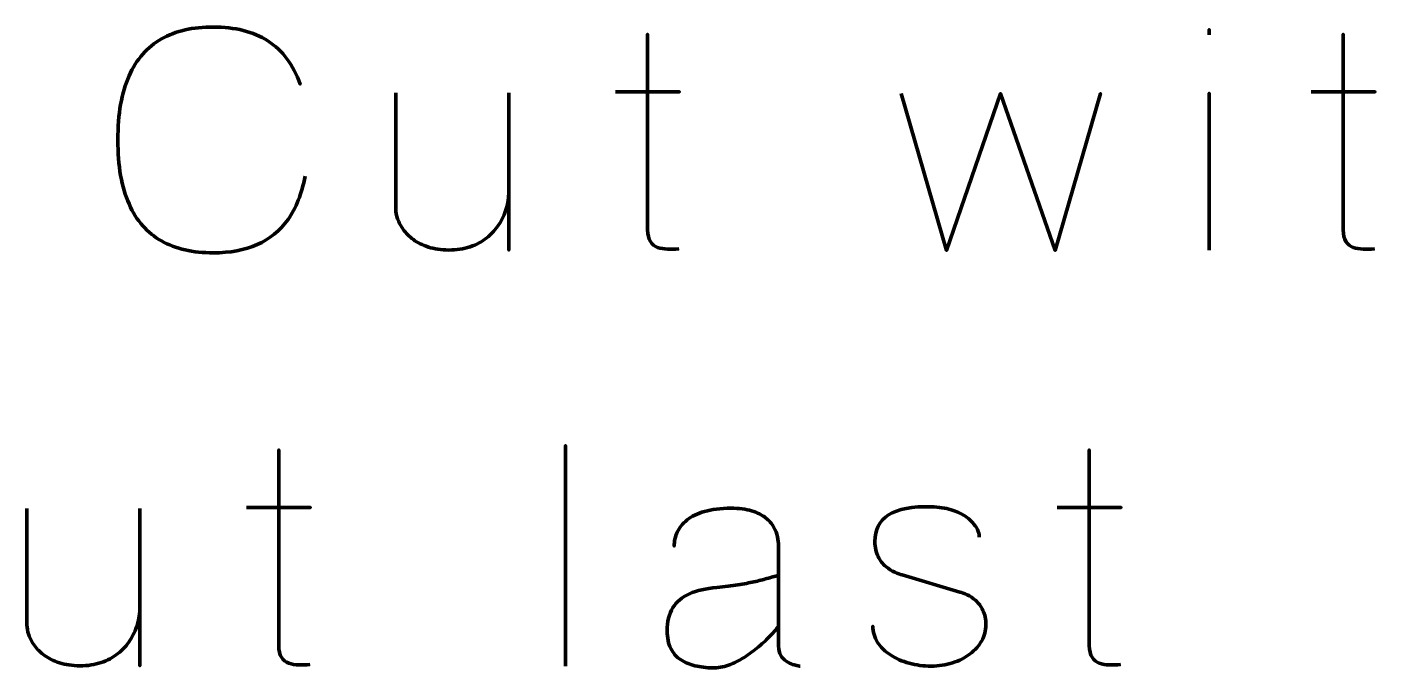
# Model space of a CAD drawing. Header units: centimetres. Extents: x -244 to 242, y -245 to 234.
# Drawn here: x -14.22 to 9.1, y 159.34 to 170.43 of the extents above; entities that cross this region are included whole.
import ezdxf

# ---------------------------------------------------------------- set-up
doc = ezdxf.new("R2010")
doc.units = ezdxf.units.CM
doc.header["$MEASUREMENT"] = 0
doc.layers.add('Layer 1', color=7, linetype='Continuous')

msp = doc.modelspace()

# ---------------------------------------------------------------- linework, layer by layer
at = {"layer": 'Layer 1', "color": 30, "lineweight": 211}
for points, knots in [([(-9.40886, 167.84367), (-9.4653, 167.54117), (-9.56408, 167.29158), (-9.70255, 167.09578), (-9.70255, 167.09578), (-9.84189, 166.90087), (-10.02005, 166.75624), (-10.237, 166.66187), (-10.237, 166.66187), (-10.45308, 166.5675), (-10.70708, 166.51987), (-10.99636, 166.52076), (-10.99636, 166.52076), (-11.34825, 166.51987), (-11.64723, 166.58778), (-11.89241, 166.72625), (-11.89241, 166.72625), (-12.1376, 166.86383), (-12.32457, 167.07638), (-12.45333, 167.36478), (-12.45333, 167.36478), (-12.5821, 167.65317), (-12.64648, 168.02271), (-12.64736, 168.47338), (-12.64736, 168.47338), (-12.64648, 168.92229), (-12.5821, 169.29095), (-12.45333, 169.57934), (-12.45333, 169.57934), (-12.32457, 169.86774), (-12.1376, 170.08117), (-11.89241, 170.21963), (-11.89241, 170.21963), (-11.64723, 170.3581), (-11.34825, 170.42689), (-10.99636, 170.42601), (-10.99636, 170.42601), (-10.61977, 170.42689), (-10.30403, 170.34663), (-10.05003, 170.18524), (-10.05003, 170.18524), (-9.79691, 170.02384), (-9.61082, 169.77425), (-9.49352, 169.43647), (-9.49352, 169.43647), (-9.61082, 169.77425), (-9.79691, 170.02384), (-10.05003, 170.18524), (-10.05003, 170.18524), (-10.30403, 170.34663), (-10.61977, 170.42689), (-10.99636, 170.42601), (-10.99636, 170.42601), (-11.34825, 170.42689), (-11.64723, 170.3581), (-11.89241, 170.21963), (-11.89241, 170.21963), (-12.1376, 170.08117), (-12.32457, 169.86774), (-12.45333, 169.57934), (-12.45333, 169.57934), (-12.5821, 169.29095), (-12.64648, 168.92229), (-12.64736, 168.47338), (-12.64736, 168.47338), (-12.64648, 168.02271), (-12.5821, 167.65317), (-12.45333, 167.36478), (-12.45333, 167.36478), (-12.32457, 167.07638), (-12.1376, 166.86383), (-11.89241, 166.72625), (-11.89241, 166.72625), (-11.64723, 166.58778), (-11.34825, 166.51987), (-10.99636, 166.52076), (-10.99636, 166.52076), (-10.70708, 166.51987), (-10.45308, 166.5675), (-10.237, 166.66187), (-10.237, 166.66187), (-10.02005, 166.75624), (-9.84189, 166.90087), (-9.70255, 167.09578), (-9.70255, 167.09578), (-9.56408, 167.29158), (-9.4653, 167.54117), (-9.40886, 167.84367)], [0, 0, 0, 0, 0.04545455, 0.04545455, 0.04545455, 0.04545455, 0.09090909, 0.09090909, 0.09090909, 0.09090909, 0.13636364, 0.13636364, 0.13636364, 0.13636364, 0.18181818, 0.18181818, 0.18181818, 0.18181818, 0.22727273, 0.22727273, 0.22727273, 0.22727273, 0.27272727, 0.27272727, 0.27272727, 0.27272727, 0.31818182, 0.31818182, 0.31818182, 0.31818182, 0.36363636, 0.36363636, 0.36363636, 0.36363636, 0.40909091, 0.40909091, 0.40909091, 0.40909091, 0.45454545, 0.45454545, 0.45454545, 0.45454545, 0.5, 0.5, 0.5, 0.5, 0.54545455, 0.54545455, 0.54545455, 0.54545455, 0.59090909, 0.59090909, 0.59090909, 0.59090909, 0.63636364, 0.63636364, 0.63636364, 0.63636364, 0.68181818, 0.68181818, 0.68181818, 0.68181818, 0.72727273, 0.72727273, 0.72727273, 0.72727273, 0.77272727, 0.77272727, 0.77272727, 0.77272727, 0.81818182, 0.81818182, 0.81818182, 0.81818182, 0.86363636, 0.86363636, 0.86363636, 0.86363636, 0.90909091, 0.90909091, 0.90909091, 0.90909091, 0.95454545, 0.95454545, 0.95454545, 0.95454545, 1, 1, 1, 1]), ([(-2.94244, 166.58955), (-3.00771, 166.58426), (-3.07297, 166.58249), (-3.13647, 166.58426), (-3.13647, 166.58426), (-3.19997, 166.58602), (-3.2573, 166.59572), (-3.30933, 166.61512), (-3.30933, 166.61512), (-3.36137, 166.63365), (-3.40282, 166.66716), (-3.43457, 166.71478), (-3.43457, 166.71478), (-3.46544, 166.76241), (-3.48131, 166.83032), (-3.48219, 166.91763), (-3.48219, 166.91763), (-3.48219, 166.95908), (-3.48219, 167.02964), (-3.48219, 167.12842), (-3.48219, 167.12842), (-3.48219, 167.22808), (-3.48219, 167.34802), (-3.48219, 167.49001), (-3.48219, 167.49001), (-3.48219, 167.63201), (-3.48219, 167.78723), (-3.48219, 167.95568), (-3.48219, 167.95568), (-3.48219, 168.12413), (-3.48219, 168.29788), (-3.48219, 168.47779), (-3.48219, 168.47779), (-3.48219, 168.65771), (-3.48219, 168.83498), (-3.48219, 169.01049), (-3.48219, 169.01049), (-3.48219, 169.18599), (-3.48219, 169.35092), (-3.48219, 169.50614), (-3.48219, 169.50614), (-3.48219, 169.66136), (-3.48219, 169.79895), (-3.48219, 169.91801), (-3.48219, 169.91801), (-3.48219, 170.03795), (-3.48219, 170.13144), (-3.48219, 170.20023), (-3.48219, 170.20023), (-3.48219, 170.26814), (-3.48219, 170.30342), (-3.48219, 170.3043), (-3.48219, 170.3043), (-3.48219, 170.30342), (-3.48219, 170.26814), (-3.48219, 170.20023), (-3.48219, 170.20023), (-3.48219, 170.13144), (-3.48219, 170.03795), (-3.48219, 169.91801), (-3.48219, 169.91801), (-3.48219, 169.79895), (-3.48219, 169.66136), (-3.48219, 169.50614), (-3.48219, 169.50614), (-3.48219, 169.35092), (-3.48219, 169.18599), (-3.48219, 169.01049), (-3.48219, 169.01049), (-3.48219, 168.83498), (-3.48219, 168.65771), (-3.48219, 168.47779), (-3.48219, 168.47779), (-3.48219, 168.29788), (-3.48219, 168.12413), (-3.48219, 167.95568), (-3.48219, 167.95568), (-3.48219, 167.78723), (-3.48219, 167.63201), (-3.48219, 167.49001), (-3.48219, 167.49001), (-3.48219, 167.34802), (-3.48219, 167.22808), (-3.48219, 167.12842), (-3.48219, 167.12842), (-3.48219, 167.02964), (-3.48219, 166.95908), (-3.48219, 166.91763), (-3.48219, 166.91763), (-3.48131, 166.83032), (-3.46544, 166.76241), (-3.43457, 166.71478), (-3.43457, 166.71478), (-3.40282, 166.66716), (-3.36137, 166.63365), (-3.30933, 166.61512), (-3.30933, 166.61512), (-3.2573, 166.59572), (-3.19997, 166.58602), (-3.13647, 166.58426), (-3.13647, 166.58426), (-3.07297, 166.58249), (-3.00771, 166.58426), (-2.94244, 166.58955)], [0, 0, 0, 0, 0.03846154, 0.03846154, 0.03846154, 0.03846154, 0.07692308, 0.07692308, 0.07692308, 0.07692308, 0.11538462, 0.11538462, 0.11538462, 0.11538462, 0.15384615, 0.15384615, 0.15384615, 0.15384615, 0.19230769, 0.19230769, 0.19230769, 0.19230769, 0.23076923, 0.23076923, 0.23076923, 0.23076923, 0.26923077, 0.26923077, 0.26923077, 0.26923077, 0.30769231, 0.30769231, 0.30769231, 0.30769231, 0.34615385, 0.34615385, 0.34615385, 0.34615385, 0.38461538, 0.38461538, 0.38461538, 0.38461538, 0.42307692, 0.42307692, 0.42307692, 0.42307692, 0.46153846, 0.46153846, 0.46153846, 0.46153846, 0.5, 0.5, 0.5, 0.5, 0.53846154, 0.53846154, 0.53846154, 0.53846154, 0.57692308, 0.57692308, 0.57692308, 0.57692308, 0.61538462, 0.61538462, 0.61538462, 0.61538462, 0.65384615, 0.65384615, 0.65384615, 0.65384615, 0.69230769, 0.69230769, 0.69230769, 0.69230769, 0.73076923, 0.73076923, 0.73076923, 0.73076923, 0.76923077, 0.76923077, 0.76923077, 0.76923077, 0.80769231, 0.80769231, 0.80769231, 0.80769231, 0.84615385, 0.84615385, 0.84615385, 0.84615385, 0.88461538, 0.88461538, 0.88461538, 0.88461538, 0.92307692, 0.92307692, 0.92307692, 0.92307692, 0.96153846, 0.96153846, 0.96153846, 0.96153846, 1, 1, 1, 1]), ([(6.2333, 170.28843), (6.2333, 170.28843), (6.2333, 170.38368), (6.2333, 170.38368), (6.2333, 170.38368), (6.2333, 170.38368), (6.2333, 170.28843), (6.2333, 170.28843)], [0, 0, 0, 0, 0.5, 0.5, 0.5, 0.5, 1, 1, 1, 1]), ([(9.09081, 166.58955), (9.02554, 166.58426), (8.96028, 166.58249), (8.89678, 166.58426), (8.89678, 166.58426), (8.83328, 166.58602), (8.77595, 166.59572), (8.72392, 166.61512), (8.72392, 166.61512), (8.67188, 166.63365), (8.63043, 166.66716), (8.59868, 166.71478), (8.59868, 166.71478), (8.56781, 166.76241), (8.55194, 166.83032), (8.55106, 166.91763), (8.55106, 166.91763), (8.55106, 166.95908), (8.55106, 167.02964), (8.55106, 167.12842), (8.55106, 167.12842), (8.55106, 167.22808), (8.55106, 167.34802), (8.55106, 167.49001), (8.55106, 167.49001), (8.55106, 167.63201), (8.55106, 167.78723), (8.55106, 167.95568), (8.55106, 167.95568), (8.55106, 168.12413), (8.55106, 168.29788), (8.55106, 168.47779), (8.55106, 168.47779), (8.55106, 168.65771), (8.55106, 168.83498), (8.55106, 169.01049), (8.55106, 169.01049), (8.55106, 169.18599), (8.55106, 169.35092), (8.55106, 169.50614), (8.55106, 169.50614), (8.55106, 169.66136), (8.55106, 169.79895), (8.55106, 169.91801), (8.55106, 169.91801), (8.55106, 170.03795), (8.55106, 170.13144), (8.55106, 170.20023), (8.55106, 170.20023), (8.55106, 170.26814), (8.55106, 170.30342), (8.55106, 170.3043), (8.55106, 170.3043), (8.55106, 170.30342), (8.55106, 170.26814), (8.55106, 170.20023), (8.55106, 170.20023), (8.55106, 170.13144), (8.55106, 170.03795), (8.55106, 169.91801), (8.55106, 169.91801), (8.55106, 169.79895), (8.55106, 169.66136), (8.55106, 169.50614), (8.55106, 169.50614), (8.55106, 169.35092), (8.55106, 169.18599), (8.55106, 169.01049), (8.55106, 169.01049), (8.55106, 168.83498), (8.55106, 168.65771), (8.55106, 168.47779), (8.55106, 168.47779), (8.55106, 168.29788), (8.55106, 168.12413), (8.55106, 167.95568), (8.55106, 167.95568), (8.55106, 167.78723), (8.55106, 167.63201), (8.55106, 167.49001), (8.55106, 167.49001), (8.55106, 167.34802), (8.55106, 167.22808), (8.55106, 167.12842), (8.55106, 167.12842), (8.55106, 167.02964), (8.55106, 166.95908), (8.55106, 166.91763), (8.55106, 166.91763), (8.55194, 166.83032), (8.56781, 166.76241), (8.59868, 166.71478), (8.59868, 166.71478), (8.63043, 166.66716), (8.67188, 166.63365), (8.72392, 166.61512), (8.72392, 166.61512), (8.77595, 166.59572), (8.83328, 166.58602), (8.89678, 166.58426), (8.89678, 166.58426), (8.96028, 166.58249), (9.02554, 166.58426), (9.09081, 166.58955)], [0, 0, 0, 0, 0.03846154, 0.03846154, 0.03846154, 0.03846154, 0.07692308, 0.07692308, 0.07692308, 0.07692308, 0.11538462, 0.11538462, 0.11538462, 0.11538462, 0.15384615, 0.15384615, 0.15384615, 0.15384615, 0.19230769, 0.19230769, 0.19230769, 0.19230769, 0.23076923, 0.23076923, 0.23076923, 0.23076923, 0.26923077, 0.26923077, 0.26923077, 0.26923077, 0.30769231, 0.30769231, 0.30769231, 0.30769231, 0.34615385, 0.34615385, 0.34615385, 0.34615385, 0.38461538, 0.38461538, 0.38461538, 0.38461538, 0.42307692, 0.42307692, 0.42307692, 0.42307692, 0.46153846, 0.46153846, 0.46153846, 0.46153846, 0.5, 0.5, 0.5, 0.5, 0.53846154, 0.53846154, 0.53846154, 0.53846154, 0.57692308, 0.57692308, 0.57692308, 0.57692308, 0.61538462, 0.61538462, 0.61538462, 0.61538462, 0.65384615, 0.65384615, 0.65384615, 0.65384615, 0.69230769, 0.69230769, 0.69230769, 0.69230769, 0.73076923, 0.73076923, 0.73076923, 0.73076923, 0.76923077, 0.76923077, 0.76923077, 0.76923077, 0.80769231, 0.80769231, 0.80769231, 0.80769231, 0.84615385, 0.84615385, 0.84615385, 0.84615385, 0.88461538, 0.88461538, 0.88461538, 0.88461538, 0.92307692, 0.92307692, 0.92307692, 0.92307692, 0.96153846, 0.96153846, 0.96153846, 0.96153846, 1, 1, 1, 1]), ([(-7.83723, 169.2883), (-7.83723, 169.28742), (-7.83723, 169.26184), (-7.83723, 169.21157), (-7.83723, 169.21157), (-7.83723, 169.1613), (-7.83723, 169.09339), (-7.83723, 169.00784), (-7.83723, 169.00784), (-7.83723, 168.92141), (-7.83723, 168.82351), (-7.83723, 168.71415), (-7.83723, 168.71415), (-7.83723, 168.60567), (-7.83723, 168.49102), (-7.83723, 168.37196), (-7.83723, 168.37196), (-7.83723, 168.25201), (-7.83723, 168.13383), (-7.83723, 168.01742), (-7.83723, 168.01742), (-7.83723, 167.90012), (-7.83723, 167.79076), (-7.83723, 167.69022), (-7.83723, 167.69022), (-7.83723, 167.58879), (-7.83723, 167.50148), (-7.83723, 167.42828), (-7.83723, 167.42828), (-7.83723, 167.35596), (-7.83723, 167.30392), (-7.83723, 167.27217), (-7.83723, 167.27217), (-7.83723, 167.22278), (-7.82753, 167.16722), (-7.80637, 167.10637), (-7.80637, 167.10637), (-7.78608, 167.04463), (-7.75345, 166.9829), (-7.70847, 166.92116), (-7.70847, 166.92116), (-7.66349, 166.85854), (-7.60616, 166.80122), (-7.53473, 166.7483), (-7.53473, 166.7483), (-7.46241, 166.69538), (-7.37598, 166.65305), (-7.27544, 166.62042), (-7.27544, 166.62042), (-7.17401, 166.58778), (-7.05583, 166.57015), (-6.92178, 166.56838), (-6.92178, 166.56838), (-6.78596, 166.56838), (-6.66337, 166.5869), (-6.554, 166.62394), (-6.554, 166.62394), (-6.44376, 166.66187), (-6.34763, 166.7139), (-6.26384, 166.78005), (-6.26384, 166.78005), (-6.18094, 166.84619), (-6.11127, 166.92204), (-6.05482, 167.00847), (-6.05482, 167.00847), (-5.99838, 167.09402), (-5.95605, 167.18486), (-5.92782, 167.28188), (-5.92782, 167.28188), (-5.89872, 167.37801), (-5.88461, 167.4759), (-5.88461, 167.5738), (-5.88461, 167.5738), (-5.88461, 167.4759), (-5.89872, 167.37801), (-5.92782, 167.28188), (-5.92782, 167.28188), (-5.95605, 167.18486), (-5.99838, 167.09402), (-6.05482, 167.00847), (-6.05482, 167.00847), (-6.11127, 166.92204), (-6.18094, 166.84619), (-6.26384, 166.78005), (-6.26384, 166.78005), (-6.34763, 166.7139), (-6.44376, 166.66187), (-6.554, 166.62394), (-6.554, 166.62394), (-6.66337, 166.5869), (-6.78596, 166.56838), (-6.92178, 166.56838), (-6.92178, 166.56838), (-7.05583, 166.57015), (-7.17401, 166.58778), (-7.27544, 166.62042), (-7.27544, 166.62042), (-7.37598, 166.65305), (-7.46241, 166.69538), (-7.53473, 166.7483), (-7.53473, 166.7483), (-7.60616, 166.80122), (-7.66349, 166.85854), (-7.70847, 166.92116), (-7.70847, 166.92116), (-7.75345, 166.9829), (-7.78608, 167.04463), (-7.80637, 167.10637), (-7.80637, 167.10637), (-7.82753, 167.16722), (-7.83723, 167.22278), (-7.83723, 167.27217), (-7.83723, 167.27217), (-7.83723, 167.30392), (-7.83723, 167.35596), (-7.83723, 167.42828), (-7.83723, 167.42828), (-7.83723, 167.50148), (-7.83723, 167.58879), (-7.83723, 167.69022), (-7.83723, 167.69022), (-7.83723, 167.79076), (-7.83723, 167.90012), (-7.83723, 168.01742), (-7.83723, 168.01742), (-7.83723, 168.13383), (-7.83723, 168.25201), (-7.83723, 168.37196), (-7.83723, 168.37196), (-7.83723, 168.49102), (-7.83723, 168.60567), (-7.83723, 168.71415), (-7.83723, 168.71415), (-7.83723, 168.82351), (-7.83723, 168.92141), (-7.83723, 169.00784), (-7.83723, 169.00784), (-7.83723, 169.09339), (-7.83723, 169.1613), (-7.83723, 169.21157), (-7.83723, 169.21157), (-7.83723, 169.26184), (-7.83723, 169.28742), (-7.83723, 169.2883)], [0, 0, 0, 0, 0.02777778, 0.02777778, 0.02777778, 0.02777778, 0.05555556, 0.05555556, 0.05555556, 0.05555556, 0.08333333, 0.08333333, 0.08333333, 0.08333333, 0.11111111, 0.11111111, 0.11111111, 0.11111111, 0.13888889, 0.13888889, 0.13888889, 0.13888889, 0.16666667, 0.16666667, 0.16666667, 0.16666667, 0.19444444, 0.19444444, 0.19444444, 0.19444444, 0.22222222, 0.22222222, 0.22222222, 0.22222222, 0.25, 0.25, 0.25, 0.25, 0.27777778, 0.27777778, 0.27777778, 0.27777778, 0.30555556, 0.30555556, 0.30555556, 0.30555556, 0.33333333, 0.33333333, 0.33333333, 0.33333333, 0.36111111, 0.36111111, 0.36111111, 0.36111111, 0.38888889, 0.38888889, 0.38888889, 0.38888889, 0.41666667, 0.41666667, 0.41666667, 0.41666667, 0.44444444, 0.44444444, 0.44444444, 0.44444444, 0.47222222, 0.47222222, 0.47222222, 0.47222222, 0.5, 0.5, 0.5, 0.5, 0.52777778, 0.52777778, 0.52777778, 0.52777778, 0.55555556, 0.55555556, 0.55555556, 0.55555556, 0.58333333, 0.58333333, 0.58333333, 0.58333333, 0.61111111, 0.61111111, 0.61111111, 0.61111111, 0.63888889, 0.63888889, 0.63888889, 0.63888889, 0.66666667, 0.66666667, 0.66666667, 0.66666667, 0.69444444, 0.69444444, 0.69444444, 0.69444444, 0.72222222, 0.72222222, 0.72222222, 0.72222222, 0.75, 0.75, 0.75, 0.75, 0.77777778, 0.77777778, 0.77777778, 0.77777778, 0.80555556, 0.80555556, 0.80555556, 0.80555556, 0.83333333, 0.83333333, 0.83333333, 0.83333333, 0.86111111, 0.86111111, 0.86111111, 0.86111111, 0.88888889, 0.88888889, 0.88888889, 0.88888889, 0.91666667, 0.91666667, 0.91666667, 0.91666667, 0.94444444, 0.94444444, 0.94444444, 0.94444444, 0.97222222, 0.97222222, 0.97222222, 0.97222222, 1, 1, 1, 1]), ([(-5.88461, 169.2883), (-5.88461, 169.2883), (-5.88461, 166.56838), (-5.88461, 166.56838), (-5.88461, 166.56838), (-5.88461, 166.56838), (-5.88461, 169.2883), (-5.88461, 169.2883)], [0, 0, 0, 0, 0.5, 0.5, 0.5, 0.5, 1, 1, 1, 1]), ([(-4.03782, 169.30418), (-4.03782, 169.30418), (-2.93186, 169.30418), (-2.93186, 169.30418), (-2.93186, 169.30418), (-2.93186, 169.30418), (-4.03782, 169.30418), (-4.03782, 169.30418)], [0, 0, 0, 0, 0.5, 0.5, 0.5, 0.5, 1, 1, 1, 1]), ([(0.90459, 169.27772), (0.90459, 169.27772), (1.68776, 166.56309), (1.68776, 166.56309), (1.68776, 166.56309), (1.68776, 166.56309), (2.62438, 169.27772), (2.62438, 169.27772), (2.62438, 169.27772), (2.62438, 169.27772), (3.5663, 166.56309), (3.5663, 166.56309), (3.5663, 166.56309), (3.5663, 166.56309), (4.34947, 169.27772), (4.34947, 169.27772), (4.34947, 169.27772), (4.34947, 169.27772), (3.5663, 166.56309), (3.5663, 166.56309), (3.5663, 166.56309), (3.5663, 166.56309), (2.62438, 169.27772), (2.62438, 169.27772), (2.62438, 169.27772), (2.62438, 169.27772), (1.68776, 166.56309), (1.68776, 166.56309), (1.68776, 166.56309), (1.68776, 166.56309), (0.90459, 169.27772), (0.90459, 169.27772)], [0, 0, 0, 0, 0.125, 0.125, 0.125, 0.125, 0.25, 0.25, 0.25, 0.25, 0.375, 0.375, 0.375, 0.375, 0.5, 0.5, 0.5, 0.5, 0.625, 0.625, 0.625, 0.625, 0.75, 0.75, 0.75, 0.75, 0.875, 0.875, 0.875, 0.875, 1, 1, 1, 1]), ([(6.2333, 166.56838), (6.2333, 166.56838), (6.2333, 169.28301), (6.2333, 169.28301), (6.2333, 169.28301), (6.2333, 169.28213), (6.2333, 169.25038), (6.2333, 169.18952), (6.2333, 169.18952), (6.2333, 169.12867), (6.2333, 169.04488), (6.2333, 168.93905), (6.2333, 168.93905), (6.2333, 168.83322), (6.2333, 168.71239), (6.2333, 168.57657), (6.2333, 168.57657), (6.2333, 168.44075), (6.2333, 168.29788), (6.2333, 168.14706), (6.2333, 168.14706), (6.2333, 167.99713), (6.2333, 167.84632), (6.2333, 167.69639), (6.2333, 167.69639), (6.2333, 167.54558), (6.2333, 167.4027), (6.2333, 167.26776), (6.2333, 167.26776), (6.2333, 167.13194), (6.2333, 167.012), (6.2333, 166.90705), (6.2333, 166.90705), (6.2333, 166.80122), (6.2333, 166.71919), (6.2333, 166.65834), (6.2333, 166.65834), (6.2333, 166.59837), (6.2333, 166.56838), (6.2333, 166.56838)], [0, 0, 0, 0, 0.1, 0.1, 0.1, 0.1, 0.2, 0.2, 0.2, 0.2, 0.3, 0.3, 0.3, 0.3, 0.4, 0.4, 0.4, 0.4, 0.5, 0.5, 0.5, 0.5, 0.6, 0.6, 0.6, 0.6, 0.7, 0.7, 0.7, 0.7, 0.8, 0.8, 0.8, 0.8, 0.9, 0.9, 0.9, 0.9, 1, 1, 1, 1]), ([(7.99543, 169.30418), (7.99543, 169.30418), (9.10139, 169.30418), (9.10139, 169.30418), (9.10139, 169.30418), (9.10139, 169.30418), (7.99543, 169.30418), (7.99543, 169.30418)], [0, 0, 0, 0, 0.5, 0.5, 0.5, 0.5, 1, 1, 1, 1]), ([(-9.3242, 159.39817), (-9.38947, 159.39288), (-9.45473, 159.39111), (-9.51823, 159.39288), (-9.51823, 159.39288), (-9.58173, 159.39464), (-9.63906, 159.40434), (-9.69109, 159.42374), (-9.69109, 159.42374), (-9.74313, 159.44227), (-9.78458, 159.47578), (-9.81633, 159.5234), (-9.81633, 159.5234), (-9.8472, 159.57103), (-9.86307, 159.63894), (-9.86395, 159.72625), (-9.86395, 159.72625), (-9.86395, 159.7677), (-9.86395, 159.83826), (-9.86395, 159.93704), (-9.86395, 159.93704), (-9.86395, 160.0367), (-9.86395, 160.15664), (-9.86395, 160.29863), (-9.86395, 160.29863), (-9.86395, 160.44063), (-9.86395, 160.59585), (-9.86395, 160.7643), (-9.86395, 160.7643), (-9.86395, 160.93275), (-9.86395, 161.1065), (-9.86395, 161.28641), (-9.86395, 161.28641), (-9.86395, 161.46633), (-9.86395, 161.6436), (-9.86395, 161.81911), (-9.86395, 161.81911), (-9.86395, 161.99461), (-9.86395, 162.15954), (-9.86395, 162.31476), (-9.86395, 162.31476), (-9.86395, 162.46998), (-9.86395, 162.60757), (-9.86395, 162.72663), (-9.86395, 162.72663), (-9.86395, 162.84657), (-9.86395, 162.94006), (-9.86395, 163.00885), (-9.86395, 163.00885), (-9.86395, 163.07676), (-9.86395, 163.11204), (-9.86395, 163.11292), (-9.86395, 163.11292), (-9.86395, 163.11204), (-9.86395, 163.07676), (-9.86395, 163.00885), (-9.86395, 163.00885), (-9.86395, 162.94006), (-9.86395, 162.84657), (-9.86395, 162.72663), (-9.86395, 162.72663), (-9.86395, 162.60757), (-9.86395, 162.46998), (-9.86395, 162.31476), (-9.86395, 162.31476), (-9.86395, 162.15954), (-9.86395, 161.99461), (-9.86395, 161.81911), (-9.86395, 161.81911), (-9.86395, 161.6436), (-9.86395, 161.46633), (-9.86395, 161.28641), (-9.86395, 161.28641), (-9.86395, 161.1065), (-9.86395, 160.93275), (-9.86395, 160.7643), (-9.86395, 160.7643), (-9.86395, 160.59585), (-9.86395, 160.44063), (-9.86395, 160.29863), (-9.86395, 160.29863), (-9.86395, 160.15664), (-9.86395, 160.0367), (-9.86395, 159.93704), (-9.86395, 159.93704), (-9.86395, 159.83826), (-9.86395, 159.7677), (-9.86395, 159.72625), (-9.86395, 159.72625), (-9.86307, 159.63894), (-9.8472, 159.57103), (-9.81633, 159.5234), (-9.81633, 159.5234), (-9.78458, 159.47578), (-9.74313, 159.44227), (-9.69109, 159.42374), (-9.69109, 159.42374), (-9.63906, 159.40434), (-9.58173, 159.39464), (-9.51823, 159.39288), (-9.51823, 159.39288), (-9.45473, 159.39111), (-9.38947, 159.39288), (-9.3242, 159.39817)], [0, 0, 0, 0, 0.03846154, 0.03846154, 0.03846154, 0.03846154, 0.07692308, 0.07692308, 0.07692308, 0.07692308, 0.11538462, 0.11538462, 0.11538462, 0.11538462, 0.15384615, 0.15384615, 0.15384615, 0.15384615, 0.19230769, 0.19230769, 0.19230769, 0.19230769, 0.23076923, 0.23076923, 0.23076923, 0.23076923, 0.26923077, 0.26923077, 0.26923077, 0.26923077, 0.30769231, 0.30769231, 0.30769231, 0.30769231, 0.34615385, 0.34615385, 0.34615385, 0.34615385, 0.38461538, 0.38461538, 0.38461538, 0.38461538, 0.42307692, 0.42307692, 0.42307692, 0.42307692, 0.46153846, 0.46153846, 0.46153846, 0.46153846, 0.5, 0.5, 0.5, 0.5, 0.53846154, 0.53846154, 0.53846154, 0.53846154, 0.57692308, 0.57692308, 0.57692308, 0.57692308, 0.61538462, 0.61538462, 0.61538462, 0.61538462, 0.65384615, 0.65384615, 0.65384615, 0.65384615, 0.69230769, 0.69230769, 0.69230769, 0.69230769, 0.73076923, 0.73076923, 0.73076923, 0.73076923, 0.76923077, 0.76923077, 0.76923077, 0.76923077, 0.80769231, 0.80769231, 0.80769231, 0.80769231, 0.84615385, 0.84615385, 0.84615385, 0.84615385, 0.88461538, 0.88461538, 0.88461538, 0.88461538, 0.92307692, 0.92307692, 0.92307692, 0.92307692, 0.96153846, 0.96153846, 0.96153846, 0.96153846, 1, 1, 1, 1]), ([(-4.90567, 159.37171), (-4.90567, 159.37171), (-4.90567, 163.187), (-4.90567, 163.187), (-4.90567, 163.187), (-4.90567, 163.187), (-4.90567, 159.37171), (-4.90567, 159.37171)], [0, 0, 0, 0, 0.5, 0.5, 0.5, 0.5, 1, 1, 1, 1]), ([(4.69872, 159.39817), (4.63345, 159.39288), (4.56819, 159.39111), (4.50469, 159.39288), (4.50469, 159.39288), (4.44119, 159.39464), (4.38386, 159.40434), (4.33183, 159.42374), (4.33183, 159.42374), (4.27979, 159.44227), (4.23834, 159.47578), (4.20659, 159.5234), (4.20659, 159.5234), (4.17572, 159.57103), (4.15985, 159.63894), (4.15897, 159.72625), (4.15897, 159.72625), (4.15897, 159.7677), (4.15897, 159.83826), (4.15897, 159.93704), (4.15897, 159.93704), (4.15897, 160.0367), (4.15897, 160.15664), (4.15897, 160.29863), (4.15897, 160.29863), (4.15897, 160.44063), (4.15897, 160.59585), (4.15897, 160.7643), (4.15897, 160.7643), (4.15897, 160.93275), (4.15897, 161.1065), (4.15897, 161.28641), (4.15897, 161.28641), (4.15897, 161.46633), (4.15897, 161.6436), (4.15897, 161.81911), (4.15897, 161.81911), (4.15897, 161.99461), (4.15897, 162.15954), (4.15897, 162.31476), (4.15897, 162.31476), (4.15897, 162.46998), (4.15897, 162.60757), (4.15897, 162.72663), (4.15897, 162.72663), (4.15897, 162.84657), (4.15897, 162.94006), (4.15897, 163.00885), (4.15897, 163.00885), (4.15897, 163.07676), (4.15897, 163.11204), (4.15897, 163.11292), (4.15897, 163.11292), (4.15897, 163.11204), (4.15897, 163.07676), (4.15897, 163.00885), (4.15897, 163.00885), (4.15897, 162.94006), (4.15897, 162.84657), (4.15897, 162.72663), (4.15897, 162.72663), (4.15897, 162.60757), (4.15897, 162.46998), (4.15897, 162.31476), (4.15897, 162.31476), (4.15897, 162.15954), (4.15897, 161.99461), (4.15897, 161.81911), (4.15897, 161.81911), (4.15897, 161.6436), (4.15897, 161.46633), (4.15897, 161.28641), (4.15897, 161.28641), (4.15897, 161.1065), (4.15897, 160.93275), (4.15897, 160.7643), (4.15897, 160.7643), (4.15897, 160.59585), (4.15897, 160.44063), (4.15897, 160.29863), (4.15897, 160.29863), (4.15897, 160.15664), (4.15897, 160.0367), (4.15897, 159.93704), (4.15897, 159.93704), (4.15897, 159.83826), (4.15897, 159.7677), (4.15897, 159.72625), (4.15897, 159.72625), (4.15985, 159.63894), (4.17572, 159.57103), (4.20659, 159.5234), (4.20659, 159.5234), (4.23834, 159.47578), (4.27979, 159.44227), (4.33183, 159.42374), (4.33183, 159.42374), (4.38386, 159.40434), (4.44119, 159.39464), (4.50469, 159.39288), (4.50469, 159.39288), (4.56819, 159.39111), (4.63345, 159.39288), (4.69872, 159.39817)], [0, 0, 0, 0, 0.03846154, 0.03846154, 0.03846154, 0.03846154, 0.07692308, 0.07692308, 0.07692308, 0.07692308, 0.11538462, 0.11538462, 0.11538462, 0.11538462, 0.15384615, 0.15384615, 0.15384615, 0.15384615, 0.19230769, 0.19230769, 0.19230769, 0.19230769, 0.23076923, 0.23076923, 0.23076923, 0.23076923, 0.26923077, 0.26923077, 0.26923077, 0.26923077, 0.30769231, 0.30769231, 0.30769231, 0.30769231, 0.34615385, 0.34615385, 0.34615385, 0.34615385, 0.38461538, 0.38461538, 0.38461538, 0.38461538, 0.42307692, 0.42307692, 0.42307692, 0.42307692, 0.46153846, 0.46153846, 0.46153846, 0.46153846, 0.5, 0.5, 0.5, 0.5, 0.53846154, 0.53846154, 0.53846154, 0.53846154, 0.57692308, 0.57692308, 0.57692308, 0.57692308, 0.61538462, 0.61538462, 0.61538462, 0.61538462, 0.65384615, 0.65384615, 0.65384615, 0.65384615, 0.69230769, 0.69230769, 0.69230769, 0.69230769, 0.73076923, 0.73076923, 0.73076923, 0.73076923, 0.76923077, 0.76923077, 0.76923077, 0.76923077, 0.80769231, 0.80769231, 0.80769231, 0.80769231, 0.84615385, 0.84615385, 0.84615385, 0.84615385, 0.88461538, 0.88461538, 0.88461538, 0.88461538, 0.92307692, 0.92307692, 0.92307692, 0.92307692, 0.96153846, 0.96153846, 0.96153846, 0.96153846, 1, 1, 1, 1]), ([(-14.21899, 162.09692), (-14.21899, 162.09604), (-14.21899, 162.07046), (-14.21899, 162.02019), (-14.21899, 162.02019), (-14.21899, 161.96992), (-14.21899, 161.90201), (-14.21899, 161.81646), (-14.21899, 161.81646), (-14.21899, 161.73003), (-14.21899, 161.63213), (-14.21899, 161.52277), (-14.21899, 161.52277), (-14.21899, 161.41429), (-14.21899, 161.29964), (-14.21899, 161.18058), (-14.21899, 161.18058), (-14.21899, 161.06063), (-14.21899, 160.94245), (-14.21899, 160.82604), (-14.21899, 160.82604), (-14.21899, 160.70874), (-14.21899, 160.59938), (-14.21899, 160.49884), (-14.21899, 160.49884), (-14.21899, 160.39741), (-14.21899, 160.3101), (-14.21899, 160.2369), (-14.21899, 160.2369), (-14.21899, 160.16458), (-14.21899, 160.11254), (-14.21899, 160.08079), (-14.21899, 160.08079), (-14.21899, 160.0314), (-14.20929, 159.97584), (-14.18813, 159.91499), (-14.18813, 159.91499), (-14.16784, 159.85325), (-14.13521, 159.79152), (-14.09023, 159.72978), (-14.09023, 159.72978), (-14.04525, 159.66716), (-13.98792, 159.60984), (-13.91649, 159.55692), (-13.91649, 159.55692), (-13.84417, 159.504), (-13.75774, 159.46167), (-13.6572, 159.42904), (-13.6572, 159.42904), (-13.55577, 159.3964), (-13.43759, 159.37877), (-13.30354, 159.377), (-13.30354, 159.377), (-13.16772, 159.377), (-13.04513, 159.39552), (-12.93576, 159.43256), (-12.93576, 159.43256), (-12.82552, 159.47049), (-12.72939, 159.52252), (-12.6456, 159.58867), (-12.6456, 159.58867), (-12.5627, 159.65481), (-12.49303, 159.73066), (-12.43658, 159.81709), (-12.43658, 159.81709), (-12.38014, 159.90264), (-12.33781, 159.99348), (-12.30958, 160.0905), (-12.30958, 160.0905), (-12.28048, 160.18663), (-12.26637, 160.28452), (-12.26637, 160.38242), (-12.26637, 160.38242), (-12.26637, 160.28452), (-12.28048, 160.18663), (-12.30958, 160.0905), (-12.30958, 160.0905), (-12.33781, 159.99348), (-12.38014, 159.90264), (-12.43658, 159.81709), (-12.43658, 159.81709), (-12.49303, 159.73066), (-12.5627, 159.65481), (-12.6456, 159.58867), (-12.6456, 159.58867), (-12.72939, 159.52252), (-12.82552, 159.47049), (-12.93576, 159.43256), (-12.93576, 159.43256), (-13.04513, 159.39552), (-13.16772, 159.377), (-13.30354, 159.377), (-13.30354, 159.377), (-13.43759, 159.37877), (-13.55577, 159.3964), (-13.6572, 159.42904), (-13.6572, 159.42904), (-13.75774, 159.46167), (-13.84417, 159.504), (-13.91649, 159.55692), (-13.91649, 159.55692), (-13.98792, 159.60984), (-14.04525, 159.66716), (-14.09023, 159.72978), (-14.09023, 159.72978), (-14.13521, 159.79152), (-14.16784, 159.85325), (-14.18813, 159.91499), (-14.18813, 159.91499), (-14.20929, 159.97584), (-14.21899, 160.0314), (-14.21899, 160.08079), (-14.21899, 160.08079), (-14.21899, 160.11254), (-14.21899, 160.16458), (-14.21899, 160.2369), (-14.21899, 160.2369), (-14.21899, 160.3101), (-14.21899, 160.39741), (-14.21899, 160.49884), (-14.21899, 160.49884), (-14.21899, 160.59938), (-14.21899, 160.70874), (-14.21899, 160.82604), (-14.21899, 160.82604), (-14.21899, 160.94245), (-14.21899, 161.06063), (-14.21899, 161.18058), (-14.21899, 161.18058), (-14.21899, 161.29964), (-14.21899, 161.41429), (-14.21899, 161.52277), (-14.21899, 161.52277), (-14.21899, 161.63213), (-14.21899, 161.73003), (-14.21899, 161.81646), (-14.21899, 161.81646), (-14.21899, 161.90201), (-14.21899, 161.96992), (-14.21899, 162.02019), (-14.21899, 162.02019), (-14.21899, 162.07046), (-14.21899, 162.09604), (-14.21899, 162.09692)], [0, 0, 0, 0, 0.02777778, 0.02777778, 0.02777778, 0.02777778, 0.05555556, 0.05555556, 0.05555556, 0.05555556, 0.08333333, 0.08333333, 0.08333333, 0.08333333, 0.11111111, 0.11111111, 0.11111111, 0.11111111, 0.13888889, 0.13888889, 0.13888889, 0.13888889, 0.16666667, 0.16666667, 0.16666667, 0.16666667, 0.19444444, 0.19444444, 0.19444444, 0.19444444, 0.22222222, 0.22222222, 0.22222222, 0.22222222, 0.25, 0.25, 0.25, 0.25, 0.27777778, 0.27777778, 0.27777778, 0.27777778, 0.30555556, 0.30555556, 0.30555556, 0.30555556, 0.33333333, 0.33333333, 0.33333333, 0.33333333, 0.36111111, 0.36111111, 0.36111111, 0.36111111, 0.38888889, 0.38888889, 0.38888889, 0.38888889, 0.41666667, 0.41666667, 0.41666667, 0.41666667, 0.44444444, 0.44444444, 0.44444444, 0.44444444, 0.47222222, 0.47222222, 0.47222222, 0.47222222, 0.5, 0.5, 0.5, 0.5, 0.52777778, 0.52777778, 0.52777778, 0.52777778, 0.55555556, 0.55555556, 0.55555556, 0.55555556, 0.58333333, 0.58333333, 0.58333333, 0.58333333, 0.61111111, 0.61111111, 0.61111111, 0.61111111, 0.63888889, 0.63888889, 0.63888889, 0.63888889, 0.66666667, 0.66666667, 0.66666667, 0.66666667, 0.69444444, 0.69444444, 0.69444444, 0.69444444, 0.72222222, 0.72222222, 0.72222222, 0.72222222, 0.75, 0.75, 0.75, 0.75, 0.77777778, 0.77777778, 0.77777778, 0.77777778, 0.80555556, 0.80555556, 0.80555556, 0.80555556, 0.83333333, 0.83333333, 0.83333333, 0.83333333, 0.86111111, 0.86111111, 0.86111111, 0.86111111, 0.88888889, 0.88888889, 0.88888889, 0.88888889, 0.91666667, 0.91666667, 0.91666667, 0.91666667, 0.94444444, 0.94444444, 0.94444444, 0.94444444, 0.97222222, 0.97222222, 0.97222222, 0.97222222, 1, 1, 1, 1]), ([(-12.26637, 162.09692), (-12.26637, 162.09692), (-12.26637, 159.377), (-12.26637, 159.377), (-12.26637, 159.377), (-12.26637, 159.377), (-12.26637, 162.09692), (-12.26637, 162.09692)], [0, 0, 0, 0, 0.5, 0.5, 0.5, 0.5, 1, 1, 1, 1]), ([(-10.41958, 162.1128), (-10.41958, 162.1128), (-9.31362, 162.1128), (-9.31362, 162.1128), (-9.31362, 162.1128), (-9.31362, 162.1128), (-10.41958, 162.1128), (-10.41958, 162.1128)], [0, 0, 0, 0, 0.5, 0.5, 0.5, 0.5, 1, 1, 1, 1]), ([(-0.84166, 159.37171), (-0.84255, 159.37171), (-0.85577, 159.37347), (-0.88047, 159.377), (-0.88047, 159.377), (-0.90605, 159.38053), (-0.93691, 159.38935), (-0.97395, 159.4017), (-0.97395, 159.4017), (-1.011, 159.41404), (-1.04804, 159.43256), (-1.08508, 159.45726), (-1.08508, 159.45726), (-1.12212, 159.48284), (-1.15299, 159.51635), (-1.17857, 159.5578), (-1.17857, 159.5578), (-1.20326, 159.60013), (-1.21649, 159.65217), (-1.21737, 159.71567), (-1.21737, 159.71567), (-1.21737, 159.71567), (-1.21737, 161.45663), (-1.21737, 161.45663), (-1.21737, 161.45663), (-1.21649, 161.50161), (-1.22266, 161.55276), (-1.23501, 161.6092), (-1.23501, 161.6092), (-1.24648, 161.66565), (-1.26941, 161.72209), (-1.30204, 161.7803), (-1.30204, 161.7803), (-1.33467, 161.83763), (-1.3823, 161.89054), (-1.44403, 161.93905), (-1.44403, 161.93905), (-1.50489, 161.98756), (-1.58514, 162.02636), (-1.68304, 162.05635), (-1.68304, 162.05635), (-1.78093, 162.08634), (-1.90088, 162.10133), (-2.04287, 162.10221), (-2.04287, 162.10221), (-2.22103, 162.10133), (-2.37272, 162.08281), (-2.49707, 162.04665), (-2.49707, 162.04665), (-2.62231, 162.01049), (-2.72285, 161.9611), (-2.80046, 161.89936), (-2.80046, 161.89936), (-2.87719, 161.83675), (-2.93364, 161.76707), (-2.96891, 161.68946), (-2.96891, 161.68946), (-3.00507, 161.61097), (-3.02271, 161.52983), (-3.02183, 161.44604), (-3.02183, 161.44604), (-3.02271, 161.52983), (-3.00507, 161.61097), (-2.96891, 161.68946), (-2.96891, 161.68946), (-2.93364, 161.76707), (-2.87719, 161.83675), (-2.80046, 161.89936), (-2.80046, 161.89936), (-2.72285, 161.9611), (-2.62231, 162.01049), (-2.49707, 162.04665), (-2.49707, 162.04665), (-2.37272, 162.08281), (-2.22103, 162.10133), (-2.04287, 162.10221), (-2.04287, 162.10221), (-1.90088, 162.10133), (-1.78093, 162.08634), (-1.68304, 162.05635), (-1.68304, 162.05635), (-1.58514, 162.02636), (-1.50489, 161.98756), (-1.44403, 161.93905), (-1.44403, 161.93905), (-1.3823, 161.89054), (-1.33467, 161.83763), (-1.30204, 161.7803), (-1.30204, 161.7803), (-1.26941, 161.72209), (-1.24648, 161.66565), (-1.23501, 161.6092), (-1.23501, 161.6092), (-1.22266, 161.55276), (-1.21649, 161.50161), (-1.21737, 161.45663), (-1.21737, 161.45663), (-1.21737, 161.45663), (-1.21737, 159.71567), (-1.21737, 159.71567), (-1.21737, 159.71567), (-1.21649, 159.65217), (-1.20326, 159.60013), (-1.17857, 159.5578), (-1.17857, 159.5578), (-1.15299, 159.51635), (-1.12212, 159.48284), (-1.08508, 159.45726), (-1.08508, 159.45726), (-1.04804, 159.43256), (-1.011, 159.41404), (-0.97395, 159.4017), (-0.97395, 159.4017), (-0.93691, 159.38935), (-0.90605, 159.38053), (-0.88047, 159.377), (-0.88047, 159.377), (-0.85577, 159.37347), (-0.84255, 159.37171), (-0.84166, 159.37171)], [0, 0, 0, 0, 0.03333333, 0.03333333, 0.03333333, 0.03333333, 0.06666667, 0.06666667, 0.06666667, 0.06666667, 0.1, 0.1, 0.1, 0.1, 0.13333333, 0.13333333, 0.13333333, 0.13333333, 0.16666667, 0.16666667, 0.16666667, 0.16666667, 0.2, 0.2, 0.2, 0.2, 0.23333333, 0.23333333, 0.23333333, 0.23333333, 0.26666667, 0.26666667, 0.26666667, 0.26666667, 0.3, 0.3, 0.3, 0.3, 0.33333333, 0.33333333, 0.33333333, 0.33333333, 0.36666667, 0.36666667, 0.36666667, 0.36666667, 0.4, 0.4, 0.4, 0.4, 0.43333333, 0.43333333, 0.43333333, 0.43333333, 0.46666667, 0.46666667, 0.46666667, 0.46666667, 0.5, 0.5, 0.5, 0.5, 0.53333333, 0.53333333, 0.53333333, 0.53333333, 0.56666667, 0.56666667, 0.56666667, 0.56666667, 0.6, 0.6, 0.6, 0.6, 0.63333333, 0.63333333, 0.63333333, 0.63333333, 0.66666667, 0.66666667, 0.66666667, 0.66666667, 0.7, 0.7, 0.7, 0.7, 0.73333333, 0.73333333, 0.73333333, 0.73333333, 0.76666667, 0.76666667, 0.76666667, 0.76666667, 0.8, 0.8, 0.8, 0.8, 0.83333333, 0.83333333, 0.83333333, 0.83333333, 0.86666667, 0.86666667, 0.86666667, 0.86666667, 0.9, 0.9, 0.9, 0.9, 0.93333333, 0.93333333, 0.93333333, 0.93333333, 0.96666667, 0.96666667, 0.96666667, 0.96666667, 1, 1, 1, 1]), ([(2.25396, 161.5995), (2.25661, 161.62684), (2.25043, 161.66124), (2.23544, 161.70269), (2.23544, 161.70269), (2.22045, 161.74414), (2.19487, 161.78824), (2.15783, 161.83498), (2.15783, 161.83498), (2.12079, 161.88173), (2.07052, 161.9267), (2.00702, 161.96904), (2.00702, 161.96904), (1.94263, 162.01137), (1.86238, 162.04753), (1.76625, 162.07575), (1.76625, 162.07575), (1.671, 162.10486), (1.55634, 162.1225), (1.42317, 162.12867), (1.42317, 162.12867), (1.09068, 162.13573), (0.8455, 162.0881), (0.68675, 161.98579), (0.68675, 161.98579), (0.52711, 161.88349), (0.44862, 161.73003), (0.4495, 161.52542), (0.4495, 161.52542), (0.45127, 161.42311), (0.46979, 161.33668), (0.50506, 161.26613), (0.50506, 161.26613), (0.54122, 161.19645), (0.58532, 161.14001), (0.63736, 161.09591), (0.63736, 161.09591), (0.68939, 161.0527), (0.74143, 161.01918), (0.79346, 160.99625), (0.79346, 160.99625), (0.84461, 160.97332), (0.88695, 160.95745), (0.92046, 160.94863), (0.92046, 160.94863), (0.92046, 160.94863), (1.92059, 160.65229), (1.92059, 160.65229), (1.92059, 160.65229), (1.95498, 160.64436), (1.99732, 160.62936), (2.0467, 160.60555), (2.0467, 160.60555), (2.09609, 160.58174), (2.14548, 160.54822), (2.19487, 160.50413), (2.19487, 160.50413), (2.24426, 160.46003), (2.28571, 160.40359), (2.31834, 160.33568), (2.31834, 160.33568), (2.35186, 160.26688), (2.3695, 160.18398), (2.37038, 160.08609), (2.37038, 160.08609), (2.3695, 159.98731), (2.3448, 159.89559), (2.29718, 159.80915), (2.29718, 159.80915), (2.24867, 159.72361), (2.18164, 159.64776), (2.09521, 159.58249), (2.09521, 159.58249), (2.00878, 159.51635), (1.90912, 159.4652), (1.79447, 159.42815), (1.79447, 159.42815), (1.67982, 159.39111), (1.55634, 159.37259), (1.42317, 159.37171), (1.42317, 159.37171), (1.29, 159.37171), (1.163, 159.38847), (1.04217, 159.42198), (1.04217, 159.42198), (0.92134, 159.45549), (0.81375, 159.50224), (0.71938, 159.56397), (0.71938, 159.56397), (0.62501, 159.62483), (0.55093, 159.69803), (0.49625, 159.7827), (0.49625, 159.7827), (0.44156, 159.86736), (0.41334, 159.96173), (0.41246, 160.06492), (0.41246, 160.06492), (0.41334, 159.96173), (0.44156, 159.86736), (0.49625, 159.7827), (0.49625, 159.7827), (0.55093, 159.69803), (0.62501, 159.62483), (0.71938, 159.56397), (0.71938, 159.56397), (0.81375, 159.50224), (0.92134, 159.45549), (1.04217, 159.42198), (1.04217, 159.42198), (1.163, 159.38847), (1.29, 159.37171), (1.42317, 159.37171), (1.42317, 159.37171), (1.55634, 159.37259), (1.67982, 159.39111), (1.79447, 159.42815), (1.79447, 159.42815), (1.90912, 159.4652), (2.00878, 159.51635), (2.09521, 159.58249), (2.09521, 159.58249), (2.18164, 159.64776), (2.24867, 159.72361), (2.29718, 159.80915), (2.29718, 159.80915), (2.3448, 159.89559), (2.3695, 159.98731), (2.37038, 160.08609), (2.37038, 160.08609), (2.3695, 160.18398), (2.35186, 160.26688), (2.31834, 160.33568), (2.31834, 160.33568), (2.28571, 160.40359), (2.24426, 160.46003), (2.19487, 160.50413), (2.19487, 160.50413), (2.14548, 160.54822), (2.09609, 160.58174), (2.0467, 160.60555), (2.0467, 160.60555), (1.99732, 160.62936), (1.95498, 160.64436), (1.92059, 160.65229), (1.92059, 160.65229), (1.92059, 160.65229), (0.92046, 160.94863), (0.92046, 160.94863), (0.92046, 160.94863), (0.88695, 160.95745), (0.84461, 160.97332), (0.79346, 160.99625), (0.79346, 160.99625), (0.74143, 161.01918), (0.68939, 161.0527), (0.63736, 161.09591), (0.63736, 161.09591), (0.58532, 161.14001), (0.54122, 161.19645), (0.50506, 161.26613), (0.50506, 161.26613), (0.46979, 161.33668), (0.45127, 161.42311), (0.4495, 161.52542), (0.4495, 161.52542), (0.44862, 161.73003), (0.52711, 161.88349), (0.68675, 161.98579), (0.68675, 161.98579), (0.8455, 162.0881), (1.09068, 162.13573), (1.42317, 162.12867), (1.42317, 162.12867), (1.55634, 162.1225), (1.671, 162.10486), (1.76625, 162.07575), (1.76625, 162.07575), (1.86238, 162.04753), (1.94263, 162.01137), (2.00702, 161.96904), (2.00702, 161.96904), (2.07052, 161.9267), (2.12079, 161.88173), (2.15783, 161.83498), (2.15783, 161.83498), (2.19487, 161.78824), (2.22045, 161.74414), (2.23544, 161.70269), (2.23544, 161.70269), (2.25043, 161.66124), (2.25661, 161.62684), (2.25396, 161.5995)], [0, 0, 0, 0, 0.02083333, 0.02083333, 0.02083333, 0.02083333, 0.04166667, 0.04166667, 0.04166667, 0.04166667, 0.0625, 0.0625, 0.0625, 0.0625, 0.08333333, 0.08333333, 0.08333333, 0.08333333, 0.10416667, 0.10416667, 0.10416667, 0.10416667, 0.125, 0.125, 0.125, 0.125, 0.14583333, 0.14583333, 0.14583333, 0.14583333, 0.16666667, 0.16666667, 0.16666667, 0.16666667, 0.1875, 0.1875, 0.1875, 0.1875, 0.20833333, 0.20833333, 0.20833333, 0.20833333, 0.22916667, 0.22916667, 0.22916667, 0.22916667, 0.25, 0.25, 0.25, 0.25, 0.27083333, 0.27083333, 0.27083333, 0.27083333, 0.29166667, 0.29166667, 0.29166667, 0.29166667, 0.3125, 0.3125, 0.3125, 0.3125, 0.33333333, 0.33333333, 0.33333333, 0.33333333, 0.35416667, 0.35416667, 0.35416667, 0.35416667, 0.375, 0.375, 0.375, 0.375, 0.39583333, 0.39583333, 0.39583333, 0.39583333, 0.41666667, 0.41666667, 0.41666667, 0.41666667, 0.4375, 0.4375, 0.4375, 0.4375, 0.45833333, 0.45833333, 0.45833333, 0.45833333, 0.47916667, 0.47916667, 0.47916667, 0.47916667, 0.5, 0.5, 0.5, 0.5, 0.52083333, 0.52083333, 0.52083333, 0.52083333, 0.54166667, 0.54166667, 0.54166667, 0.54166667, 0.5625, 0.5625, 0.5625, 0.5625, 0.58333333, 0.58333333, 0.58333333, 0.58333333, 0.60416667, 0.60416667, 0.60416667, 0.60416667, 0.625, 0.625, 0.625, 0.625, 0.64583333, 0.64583333, 0.64583333, 0.64583333, 0.66666667, 0.66666667, 0.66666667, 0.66666667, 0.6875, 0.6875, 0.6875, 0.6875, 0.70833333, 0.70833333, 0.70833333, 0.70833333, 0.72916667, 0.72916667, 0.72916667, 0.72916667, 0.75, 0.75, 0.75, 0.75, 0.77083333, 0.77083333, 0.77083333, 0.77083333, 0.79166667, 0.79166667, 0.79166667, 0.79166667, 0.8125, 0.8125, 0.8125, 0.8125, 0.83333333, 0.83333333, 0.83333333, 0.83333333, 0.85416667, 0.85416667, 0.85416667, 0.85416667, 0.875, 0.875, 0.875, 0.875, 0.89583333, 0.89583333, 0.89583333, 0.89583333, 0.91666667, 0.91666667, 0.91666667, 0.91666667, 0.9375, 0.9375, 0.9375, 0.9375, 0.95833333, 0.95833333, 0.95833333, 0.95833333, 0.97916667, 0.97916667, 0.97916667, 0.97916667, 1, 1, 1, 1]), ([(3.60334, 162.1128), (3.60334, 162.1128), (4.7093, 162.1128), (4.7093, 162.1128), (4.7093, 162.1128), (4.7093, 162.1128), (3.60334, 162.1128), (3.60334, 162.1128)], [0, 0, 0, 0, 0.5, 0.5, 0.5, 0.5, 1, 1, 1, 1]), ([(-1.21737, 160.06492), (-1.25, 160.01818), (-1.29586, 159.9635), (-1.35496, 159.90088), (-1.35496, 159.90088), (-1.41405, 159.83738), (-1.48284, 159.77299), (-1.56133, 159.70685), (-1.56133, 159.70685), (-1.63982, 159.6407), (-1.72361, 159.57897), (-1.81268, 159.52252), (-1.81268, 159.52252), (-1.90176, 159.46608), (-1.9926, 159.4211), (-2.08521, 159.38759), (-2.08521, 159.38759), (-2.17781, 159.35407), (-2.26777, 159.3382), (-2.35508, 159.33996), (-2.35508, 159.33996), (-2.46532, 159.34349), (-2.56851, 159.35583), (-2.66376, 159.37788), (-2.66376, 159.37788), (-2.75901, 159.40081), (-2.84191, 159.43521), (-2.91423, 159.48372), (-2.91423, 159.48372), (-2.98567, 159.53134), (-3.04212, 159.59572), (-3.0818, 159.67686), (-3.0818, 159.67686), (-3.12237, 159.758), (-3.14266, 159.85943), (-3.14354, 159.98025), (-3.14354, 159.98025), (-3.14354, 160.14341), (-3.11091, 160.27747), (-3.04564, 160.38242), (-3.04564, 160.38242), (-2.98126, 160.48649), (-2.88513, 160.56675), (-2.75813, 160.62231), (-2.75813, 160.62231), (-2.63025, 160.67875), (-2.47326, 160.71491), (-2.28629, 160.73167), (-2.28629, 160.73167), (-2.14782, 160.7449), (-2.027, 160.75989), (-1.92205, 160.77665), (-1.92205, 160.77665), (-1.81709, 160.79341), (-1.72449, 160.81104), (-1.64247, 160.82957), (-1.64247, 160.82957), (-1.56133, 160.84809), (-1.48637, 160.86749), (-1.41757, 160.88689), (-1.41757, 160.88689), (-1.34966, 160.90541), (-1.28264, 160.92482), (-1.21737, 160.94334), (-1.21737, 160.94334), (-1.28264, 160.92482), (-1.34966, 160.90541), (-1.41757, 160.88689), (-1.41757, 160.88689), (-1.48637, 160.86749), (-1.56133, 160.84809), (-1.64247, 160.82957), (-1.64247, 160.82957), (-1.72449, 160.81104), (-1.81709, 160.79341), (-1.92205, 160.77665), (-1.92205, 160.77665), (-2.027, 160.75989), (-2.14782, 160.7449), (-2.28629, 160.73167), (-2.28629, 160.73167), (-2.47326, 160.71491), (-2.63025, 160.67875), (-2.75813, 160.62231), (-2.75813, 160.62231), (-2.88513, 160.56675), (-2.98126, 160.48649), (-3.04564, 160.38242), (-3.04564, 160.38242), (-3.11091, 160.27747), (-3.14354, 160.14341), (-3.14354, 159.98025), (-3.14354, 159.98025), (-3.14266, 159.85943), (-3.12237, 159.758), (-3.0818, 159.67686), (-3.0818, 159.67686), (-3.04212, 159.59572), (-2.98567, 159.53134), (-2.91423, 159.48372), (-2.91423, 159.48372), (-2.84191, 159.43521), (-2.75901, 159.40081), (-2.66376, 159.37788), (-2.66376, 159.37788), (-2.56851, 159.35583), (-2.46532, 159.34349), (-2.35508, 159.33996), (-2.35508, 159.33996), (-2.26777, 159.3382), (-2.17781, 159.35407), (-2.08521, 159.38759), (-2.08521, 159.38759), (-1.9926, 159.4211), (-1.90176, 159.46608), (-1.81268, 159.52252), (-1.81268, 159.52252), (-1.72361, 159.57897), (-1.63982, 159.6407), (-1.56133, 159.70685), (-1.56133, 159.70685), (-1.48284, 159.77299), (-1.41405, 159.83738), (-1.35496, 159.90088), (-1.35496, 159.90088), (-1.29586, 159.9635), (-1.25, 160.01818), (-1.21737, 160.06492)], [0, 0, 0, 0, 0.03125, 0.03125, 0.03125, 0.03125, 0.0625, 0.0625, 0.0625, 0.0625, 0.09375, 0.09375, 0.09375, 0.09375, 0.125, 0.125, 0.125, 0.125, 0.15625, 0.15625, 0.15625, 0.15625, 0.1875, 0.1875, 0.1875, 0.1875, 0.21875, 0.21875, 0.21875, 0.21875, 0.25, 0.25, 0.25, 0.25, 0.28125, 0.28125, 0.28125, 0.28125, 0.3125, 0.3125, 0.3125, 0.3125, 0.34375, 0.34375, 0.34375, 0.34375, 0.375, 0.375, 0.375, 0.375, 0.40625, 0.40625, 0.40625, 0.40625, 0.4375, 0.4375, 0.4375, 0.4375, 0.46875, 0.46875, 0.46875, 0.46875, 0.5, 0.5, 0.5, 0.5, 0.53125, 0.53125, 0.53125, 0.53125, 0.5625, 0.5625, 0.5625, 0.5625, 0.59375, 0.59375, 0.59375, 0.59375, 0.625, 0.625, 0.625, 0.625, 0.65625, 0.65625, 0.65625, 0.65625, 0.6875, 0.6875, 0.6875, 0.6875, 0.71875, 0.71875, 0.71875, 0.71875, 0.75, 0.75, 0.75, 0.75, 0.78125, 0.78125, 0.78125, 0.78125, 0.8125, 0.8125, 0.8125, 0.8125, 0.84375, 0.84375, 0.84375, 0.84375, 0.875, 0.875, 0.875, 0.875, 0.90625, 0.90625, 0.90625, 0.90625, 0.9375, 0.9375, 0.9375, 0.9375, 0.96875, 0.96875, 0.96875, 0.96875, 1, 1, 1, 1])]:
    msp.add_open_spline(points, degree=3, knots=knots, dxfattribs=at)

doc.saveas('drawing.dxf')
